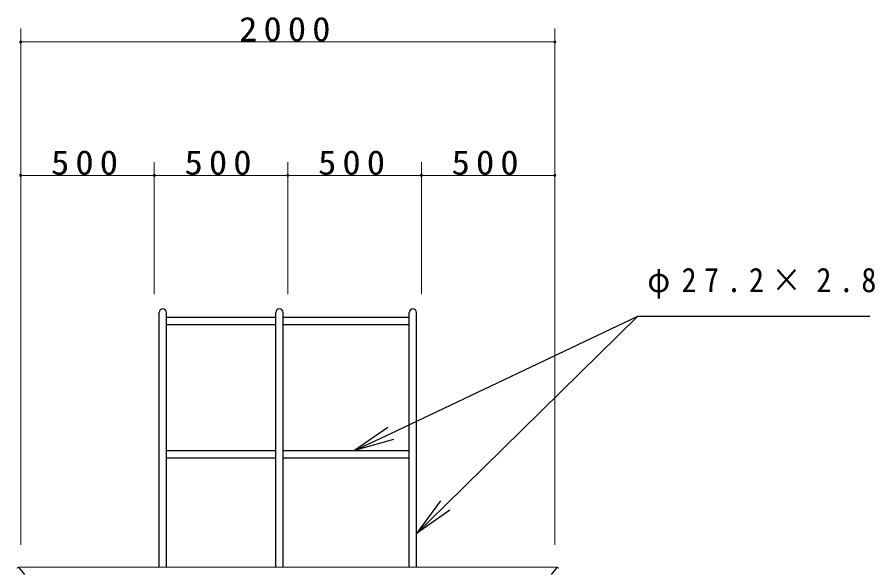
# Model space of a CAD drawing. Units: millimetres at full size. Extents: x -19540 to 0, y -2746 to 13350.
# Drawn here: x -11894 to -8682, y 4615 to 6679 of the extents above; entities that cross this region are included whole.
import ezdxf

# ---------------------------------------------------------------- set-up
doc = ezdxf.new("R2010")
doc.units = ezdxf.units.MM
doc.layers.add('線', color=7, linetype='Continuous', lineweight=13)
doc.layers.add('補助', color=2, linetype='Continuous', lineweight=13)
doc.styles.add('ＭＳ ゴシック', font='')
doc.styles.get('ＭＳ ゴシック').set_extended_font_data('MS Gothic')

# ---------------------------------------------------------------- blocks, each defined once
blk = doc.blocks.new('dimension_origin')
at = {"color": 0, "linetype": 'Continuous', "lineweight": -2}
blk.add_circle((0, 0), 1.25, dxfattribs=at)

msp = doc.modelspace()

# ---------------------------------------------------------------- linework, layer by layer
at = {"layer": '線', "color": 2, "lineweight": 25}
for p, q in [((-11362.369, 4617.922), (-11362.369, 5572.722)), ((-11335.169, 4617.922), (-11335.169, 5572.722)), ((-10925.569, 4617.922), (-10925.569, 5572.722)), ((-10898.369, 4617.922), (-10898.369, 5572.722)), ((-10425.569, 4617.922), (-10425.569, 5572.722)), ((-10398.369, 4617.922), (-10398.369, 5572.722)), ((-11888.969, 4617.922), (-11866.769, 4590.722)), ((-9871.769, 4617.922), (-9893.969, 4590.722))]:
    msp.add_line(p, q, dxfattribs=at)
at = {"layer": '線', "color": 4, "lineweight": 25}
for p, q in [((-11335.169, 5554.722), (-10925.569, 5554.722)), ((-11335.169, 5527.522), (-10925.569, 5527.522)), ((-10898.369, 5554.722), (-10425.569, 5554.722)), ((-10898.369, 5527.522), (-10425.569, 5527.522)), ((-11335.169, 5054.722), (-10925.569, 5054.722)), ((-10898.369, 5054.722), (-10425.569, 5054.722)), ((-11335.169, 5027.522), (-10925.569, 5027.522)), ((-10898.369, 5027.522), (-10425.569, 5027.522))]:
    msp.add_line(p, q, dxfattribs=at)
at = {"layer": '線'}
msp.add_line((-9871.769, 4617.922), (-11888.969, 4617.922), dxfattribs=at)
at = {"layer": '線', "color": 2, "lineweight": 25}
for centre in [(-11348.769, 5572.722), (-10911.969, 5572.722), (-10411.969, 5572.722)]:
    msp.add_arc(centre, 13.6, 0, 180, dxfattribs=at)
at = {"layer": '線'}
for centre, start, end in [((-11888.969, 4612.922), 90, 180), ((-9871.769, 4612.922), 0, 90), ((-9871.769, 4612.922), 0, 90)]:
    msp.add_arc(centre, 5, start, end, dxfattribs=at)
at = {"layer": '補助'}
for p, q in [((-11880.369, 4701.823), (-11880.369, 6636.323)), ((-9880.369, 4701.823), (-9880.369, 6636.323)), ((-11880.369, 6586.323), (-9880.369, 6586.323)), ((-11880.369, 4701.823), (-11880.369, 6136.323)), ((-11380.369, 5641.123), (-11380.369, 6136.323)), ((-11380.369, 5641.123), (-11380.369, 6136.323)), ((-10880.369, 5641.123), (-10880.369, 6136.323)), ((-10880.369, 5641.123), (-10880.369, 6136.323)), ((-10380.369, 5641.123), (-10380.369, 6136.323)), ((-10380.369, 5641.123), (-10380.369, 6136.323)), ((-9880.369, 4701.823), (-9880.369, 6136.323)), ((-11880.369, 6086.323), (-11380.369, 6086.323)), ((-11380.369, 6086.323), (-10880.369, 6086.323)), ((-10880.369, 6086.323), (-10380.369, 6086.323)), ((-10380.369, 6086.323), (-9880.369, 6086.323))]:
    msp.add_line(p, q, dxfattribs=at)
at = {"layer": '補助', "lineweight": 25}
for p, q in [((-10494.917, 5119.163), (-9570.137, 5559.123)), ((-10291.477, 4848.982), (-9570.137, 5559.123)), ((-9570.137, 5559.123), (-9520.137, 5559.123)), ((-9520.137, 5559.123), (-8700.364, 5559.123)), ((-10505.657, 5141.739), (-10630.369, 5054.723)), ((-10630.369, 5054.723), (-10494.917, 5119.163)), ((-10484.177, 5096.588), (-10630.369, 5054.723)), ((-10309.016, 4866.797), (-10398.369, 4743.748)), ((-10398.369, 4743.748), (-10291.477, 4848.982)), ((-10273.938, 4831.166), (-10398.369, 4743.748))]:
    msp.add_line(p, q, dxfattribs=at)

# ---------------------------------------------------------------- block references
at = {"layer": '補助', "xscale": 3.33, "yscale": 3.33}
for p in [(-11880.369, 6586.323), (-11880.369, 6086.323), (-11380.369, 6086.323), (-10880.369, 6086.323), (-10380.369, 6086.323)]:
    msp.add_blockref('dimension_origin', p, dxfattribs=at)
at = {"layer": '補助', "xscale": 3.33, "yscale": 3.33, "rotation": 180}
for p in [(-9880.369, 6586.323), (-11380.369, 6086.323), (-10880.369, 6086.323), (-10380.369, 6086.323), (-9880.369, 6086.323)]:
    msp.add_blockref('dimension_origin', p, dxfattribs=at)

# ---------------------------------------------------------------- texts
at = {"layer": '補助', "char_height": 91.64, "style": 'ＭＳ ゴシック'}
for s, insert, attachment_point in [('\\T1.33;\\W1.1;2000', (-10880.369, 6587.323), 8), ('\\T1.33;\\W1.1;500', (-11630.369, 6087.323), 8), ('\\T1.33;\\W1.1;500', (-11130.369, 6087.323), 8), ('\\T1.33;\\W1.1;500', (-10630.369, 6087.323), 8), ('\\T1.33;\\W1.1;500', (-10130.369, 6087.323), 8), ('\\T1.5;\\W0.9;φ27.2×2.8', (-9533.887, 5740.373), 1)]:
    msp.add_mtext(s, dxfattribs=dict(at, insert=insert, attachment_point=attachment_point))

doc.saveas('drawing.dxf')
